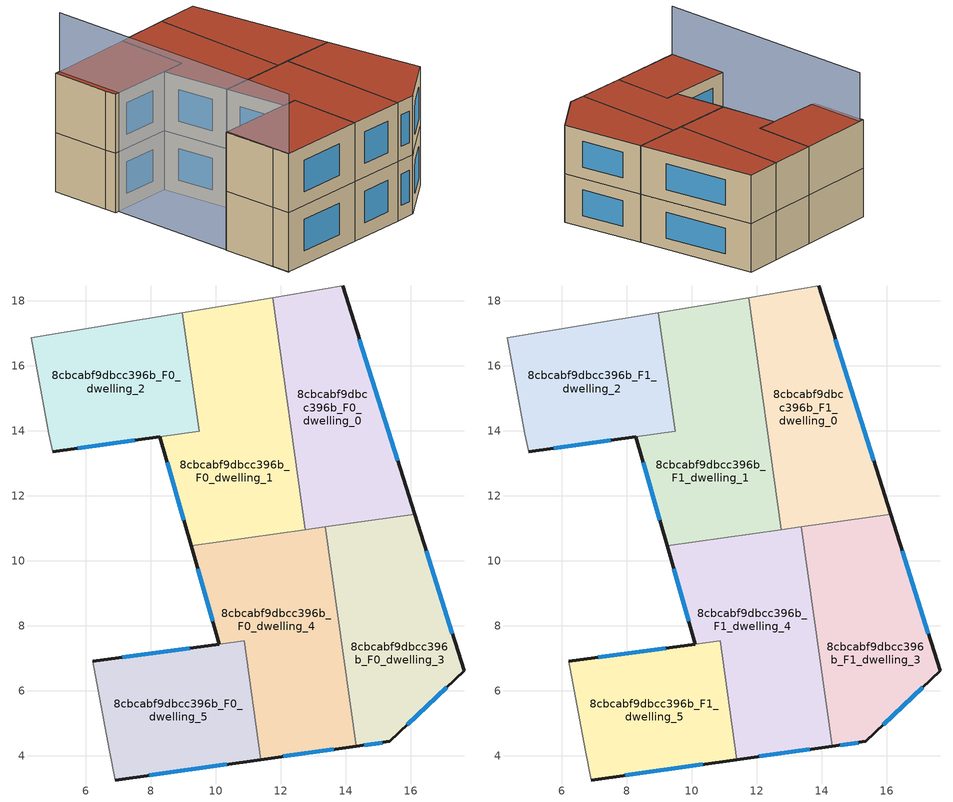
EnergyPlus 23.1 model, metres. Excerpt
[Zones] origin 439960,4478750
8cbcabf9dbcc396b_F0_dwelling_0
 floor ground (EU_floor_Construction): 13.9,18.45 16.12,11.43 12.76,10.96 11.75,18.1 z0
 wall outside (EU_wall_Construction): 16.12,11.43 13.9,18.45 z0:3
 wall adiabatic (EU_wall_Construction): 13.9,18.45 11.75,18.1 z0:3
 wall to 8cbcabf9dbcc396b_F0_dwelling_1 (EU_wall_Construction): 11.75,18.1 12.76,10.96 z0:3
 wall to 8cbcabf9dbcc396b_F0_dwelling_3 (EU_wall_Construction): 13.37,11.05 16.12,11.43 z0:3
 wall to 8cbcabf9dbcc396b_F0_dwelling_4 (EU_wall_Construction): 12.76,10.96 13.37,11.05 z0:3
 window (EU_Window_Construction): 15.6,13.08 14.42,16.81 z0.7:2.3
8cbcabf9dbcc396b_F0_dwelling_1
 floor ground (EU_floor_Construction): 11.75,18.1 12.76,10.96 9.24,10.47 8.29,13.81 9.49,13.98 8.98,17.63 z0
 wall outside (EU_wall_Construction): 8.29,13.81 9.24,10.47 z0:3
 wall adiabatic (EU_wall_Construction): 11.75,18.1 8.98,17.63 z0:3
 wall to 8cbcabf9dbcc396b_F0_dwelling_2 (EU_wall_Construction): 8.98,17.63 9.49,13.98 8.29,13.81 z0:3
 wall to 8cbcabf9dbcc396b_F0_dwelling_4 (EU_wall_Construction): 9.24,10.47 12.76,10.96 z0:3
 window (EU_Window_Construction): 8.51,13.03 9.02,11.25 z0.7:2.3
8cbcabf9dbcc396b_F0_dwelling_2
 floor ground (EU_floor_Construction): 8.98,17.63 9.49,13.98 8.29,13.81 4.99,13.36 4.87,13.91 4.34,16.86 z0
 wall outside (EU_wall_Construction): 4.99,13.36 8.28,13.81 z0:3
 wall adiabatic (EU_wall_Construction): 8.98,17.63 4.34,16.86 4.87,13.91 4.99,13.36 z0:3
 window (EU_Window_Construction): 5.76,13.47 7.51,13.71 z0.7:2.3
8cbcabf9dbcc396b_F0_dwelling_3
 floor ground (EU_floor_Construction): 16.12,11.43 17.64,6.62 15.36,4.44 14.33,4.3 13.37,11.05 z0
 wall outside (EU_wall_Construction): 14.33,4.3 15.36,4.44 17.64,6.62 16.12,11.43 z0:3
 wall to 8cbcabf9dbcc396b_F0_dwelling_4 (EU_wall_Construction): 13.37,11.05 14.33,4.3 z0:3
 window (EU_Window_Construction): 17.29,7.75 16.48,10.31 / 15.9,4.95 17.11,6.11 / 14.57,4.33 15.12,4.41 z0.7:2.3
8cbcabf9dbcc396b_F0_dwelling_4
 floor ground (EU_floor_Construction): 13.37,11.05 14.33,4.3 11.4,3.89 10.88,7.54 10.11,7.44 9.24,10.47 z0
 wall outside (EU_wall_Construction): 9.24,10.47 10.11,7.44 / 11.4,3.89 14.33,4.3 z0:3
 wall to 8cbcabf9dbcc396b_F0_dwelling_5 (EU_wall_Construction): 10.11,7.43 10.88,7.54 11.39,3.89 z0:3
 window (EU_Window_Construction): 9.45,9.76 9.91,8.15 / 12.08,3.98 13.64,4.2 z0.7:2.3
8cbcabf9dbcc396b_F0_dwelling_5
 floor ground (EU_floor_Construction): 10.88,7.54 11.39,3.89 6.91,3.26 6.73,4.19 6.22,6.9 z0
 wall outside (EU_wall_Construction): 6.91,3.26 11.39,3.89 / 10.11,7.43 6.22,6.9 z0:3
 wall adiabatic (EU_wall_Construction): 6.22,6.9 6.73,4.19 6.91,3.26 z0:3
 window (EU_Window_Construction): 7.96,3.4 10.34,3.74 / 9.2,7.31 7.13,7.03 z0.7:2.3
8cbcabf9dbcc396b_F1_dwelling_0
 floor to 8cbcabf9dbcc396b_F0_dwelling_0 (EU_floor_Construction): 13.9,18.45 16.12,11.43 12.76,10.96 11.75,18.1 z3
 wall outside (EU_wall_Construction): 16.12,11.43 13.9,18.45 z3:6
 wall adiabatic (EU_wall_Construction): 13.9,18.45 11.75,18.1 z3:6
 wall to 8cbcabf9dbcc396b_F1_dwelling_1 (EU_wall_Construction): 11.75,18.1 12.76,10.96 z3:6
 wall to 8cbcabf9dbcc396b_F1_dwelling_3 (EU_wall_Construction): 13.37,11.05 16.12,11.43 z3:6
 wall to 8cbcabf9dbcc396b_F1_dwelling_4 (EU_wall_Construction): 12.76,10.96 13.37,11.05 z3:6
 window (EU_Window_Construction): 15.6,13.08 14.42,16.81 z3.7:5.3
 roof outside (EU_roof_Construction): 16.12,11.43 13.9,18.45 11.75,18.1 12.76,10.96 z6
8cbcabf9dbcc396b_F1_dwelling_1
 floor to 8cbcabf9dbcc396b_F0_dwelling_1 (EU_floor_Construction): 11.75,18.1 12.76,10.96 9.24,10.47 8.29,13.81 9.49,13.98 8.98,17.63 z3
 wall outside (EU_wall_Construction): 8.29,13.81 9.24,10.47 z3:6
 wall adiabatic (EU_wall_Construction): 11.75,18.1 8.98,17.63 z3:6
 wall to 8cbcabf9dbcc396b_F1_dwelling_2 (EU_wall_Construction): 8.98,17.63 9.49,13.98 8.29,13.81 z3:6
 wall to 8cbcabf9dbcc396b_F1_dwelling_4 (EU_wall_Construction): 9.24,10.47 12.76,10.96 z3:6
 window (EU_Window_Construction): 8.51,13.03 9.02,11.25 z3.7:5.3
 roof outside (EU_roof_Construction): 12.76,10.96 11.75,18.1 8.98,17.63 9.49,13.98 8.29,13.81 9.24,10.47 z6
8cbcabf9dbcc396b_F1_dwelling_2
 floor to 8cbcabf9dbcc396b_F0_dwelling_2 (EU_floor_Construction): 8.98,17.63 9.49,13.98 4.99,13.36 4.87,13.91 4.33,16.86 z3
 wall outside (EU_wall_Construction): 4.99,13.36 8.28,13.81 z3:6
 wall adiabatic (EU_wall_Construction): 8.98,17.63 4.34,16.86 4.87,13.91 4.99,13.36 z3:6
 window (EU_Window_Construction): 5.76,13.47 7.51,13.71 z3.7:5.3
 roof outside (EU_roof_Construction): 9.49,13.98 8.98,17.63 4.34,16.86 4.87,13.91 4.99,13.36 z6
8cbcabf9dbcc396b_F1_dwelling_3
 floor to 8cbcabf9dbcc396b_F0_dwelling_3 (EU_floor_Construction): 16.12,11.43 17.64,6.62 15.36,4.44 14.32,4.3 13.37,11.05 z3
 wall outside (EU_wall_Construction): 14.33,4.3 15.36,4.44 17.64,6.62 16.12,11.43 z3:6
 wall to 8cbcabf9dbcc396b_F1_dwelling_4 (EU_wall_Construction): 13.37,11.05 14.33,4.3 z3:6
 window (EU_Window_Construction): 17.29,7.75 16.48,10.31 / 15.9,4.95 17.11,6.11 / 14.57,4.33 15.12,4.41 z3.7:5.3
 roof outside (EU_roof_Construction): 15.36,4.44 17.64,6.62 16.12,11.43 13.37,11.05 14.33,4.3 z6
8cbcabf9dbcc396b_F1_dwelling_4
 floor to 8cbcabf9dbcc396b_F0_dwelling_4 (EU_floor_Construction): 13.37,11.05 14.32,4.3 11.39,3.89 10.88,7.54 10.11,7.44 9.24,10.47 z3
 wall outside (EU_wall_Construction): 9.24,10.47 10.11,7.44 / 11.4,3.89 14.33,4.3 z3:6
 wall to 8cbcabf9dbcc396b_F1_dwelling_5 (EU_wall_Construction): 10.11,7.43 10.88,7.54 11.39,3.89 z3:6
 window (EU_Window_Construction): 9.45,9.76 9.91,8.15 / 12.08,3.98 13.64,4.2 z3.7:5.3
 roof outside (EU_roof_Construction): 14.33,4.3 13.37,11.05 9.24,10.47 10.11,7.44 10.88,7.54 11.39,3.89 z6
8cbcabf9dbcc396b_F1_dwelling_5
 floor to 8cbcabf9dbcc396b_F0_dwelling_5 (EU_floor_Construction): 10.88,7.54 11.39,3.89 6.91,3.26 6.73,4.19 6.22,6.9 z3
 wall outside (EU_wall_Construction): 6.91,3.26 11.39,3.89 / 10.11,7.43 6.22,6.9 z3:6
 wall adiabatic (EU_wall_Construction): 6.22,6.9 6.73,4.19 6.91,3.26 z3:6
 window (EU_Window_Construction): 7.96,3.4 10.34,3.74 / 9.2,7.31 7.13,7.03 z3.7:5.3
 roof outside (EU_roof_Construction): 11.39,3.89 10.88,7.54 6.22,6.9 6.73,4.19 6.91,3.26 z6
shading: 4.61,16.89 6.91,3.26 z0:9
[Building]
EU S2 Campaign: North Axis=0; Terrain=City; Solar Distribution=FullExterior
[Site:Location]
Madrid: Latitude=40.5; Longitude=-3.5; Time Zone=1; Elevation=609
[SizingPeriod:WeatherFileDays]
AnnualSizingPeriod: Begin Month=1; Begin Day of Month=1; End Month=12; End Day of Month=31; Day of Week for Start Day=Monday; Use Weather File Daylight Saving Period=No; Use Weather File Rain and Snow Indicators=No
[MATERIAL]
EU_InternalMass_Material: Roughness=MediumRough; Thickness=0.1; Conductivity=1; Density=1800; Specific Heat=900; Thermal Absorptance=0.9; Solar Absorptance=0.7; Visible Absorptance=0.7
[MATERIAL:NOMASS] Roughness=MediumRough; Thermal Absorptance=0.9; Solar Absorptance=0.7; Visible Absorptance=0.7
Name | Thermal Resistance
EU_wall_NoMass | 0.419739
EU_roof_NoMass | 0.352165
EU_floor_NoMass | 0.608284
[WINDOWMATERIAL:SIMPLEGLAZINGSYSTEM]
EU_Window_SimpleGlazing: UFactor=4.8352; Solar Heat Gain Coefficient=0.85; Visible Transmittance=0.85
[CONSTRUCTION]
EU_wall_Construction: EU_wall_NoMass
EU_roof_Construction: EU_roof_NoMass
EU_floor_Construction: EU_floor_NoMass
EU_InternalMass_Construction: EU_InternalMass_Material
EU_Window_Construction: EU_Window_SimpleGlazing
[ZONE] Type=1; Multiplier=1; Ceiling Height=autocalculate; Floor Area=autocalculate; Part of Total Floor Area=Yes
Name | Volume
8cbcabf9dbcc396b_F0_dwelling_0 | 60.5094
8cbcabf9dbcc396b_F1_dwelling_0 | 60.5101
8cbcabf9dbcc396b_F0_dwelling_1; 8cbcabf9dbcc396b_F1_dwelling_1 | 70.582
8cbcabf9dbcc396b_F0_dwelling_2 | 50.4137
8cbcabf9dbcc396b_F1_dwelling_2 | 50.4254
8cbcabf9dbcc396b_F0_dwelling_3 | 60.5039
8cbcabf9dbcc396b_F1_dwelling_3 | 60.5032
8cbcabf9dbcc396b_F0_dwelling_4 | 69.8643
8cbcabf9dbcc396b_F1_dwelling_4 | 69.8694
8cbcabf9dbcc396b_F0_dwelling_5; 8cbcabf9dbcc396b_F1_dwelling_5 | 51.1132
[INTERNALMASS] Construction=EU_InternalMass_Construction
Name | Zone or ZoneList | Surface Area
8cbcabf9dbcc396b_F0_dwelling_0_EU_InternalMass | 8cbcabf9dbcc396b_F0_dwelling_0 | 20.17
8cbcabf9dbcc396b_F0_dwelling_1_EU_InternalMass | 8cbcabf9dbcc396b_F0_dwelling_1 | 23.5285
8cbcabf9dbcc396b_F0_dwelling_2_EU_InternalMass | 8cbcabf9dbcc396b_F0_dwelling_2 | 16.8081
8cbcabf9dbcc396b_F0_dwelling_3_EU_InternalMass | 8cbcabf9dbcc396b_F0_dwelling_3 | 20.1679
8cbcabf9dbcc396b_F0_dwelling_4_EU_InternalMass | 8cbcabf9dbcc396b_F0_dwelling_4 | 23.2921
8cbcabf9dbcc396b_F0_dwelling_5_EU_InternalMass | 8cbcabf9dbcc396b_F0_dwelling_5 | 17.0471
8cbcabf9dbcc396b_F1_dwelling_0_EU_InternalMass | 8cbcabf9dbcc396b_F1_dwelling_0 | 20.17
8cbcabf9dbcc396b_F1_dwelling_1_EU_InternalMass | 8cbcabf9dbcc396b_F1_dwelling_1 | 23.5285
8cbcabf9dbcc396b_F1_dwelling_2_EU_InternalMass | 8cbcabf9dbcc396b_F1_dwelling_2 | 16.8081
8cbcabf9dbcc396b_F1_dwelling_3_EU_InternalMass | 8cbcabf9dbcc396b_F1_dwelling_3 | 20.1679
8cbcabf9dbcc396b_F1_dwelling_4_EU_InternalMass | 8cbcabf9dbcc396b_F1_dwelling_4 | 23.2921
8cbcabf9dbcc396b_F1_dwelling_5_EU_InternalMass | 8cbcabf9dbcc396b_F1_dwelling_5 | 17.0471
[OTHEREQUIPMENT] Fuel Type=Electricity; Design Level Calculation Method=Watts/Area; Power per Zone Floor Area=1; Fraction Latent=0; Fraction Radiant=0; Fraction Lost=0; Carbon Dioxide Generation Rate=0; EndUse Subcategory=EU_Step8_InternalGains
Name | Zone or ZoneList or Space or SpaceList | Schedule
EU_Step8_InternalGain_8cbcabf9dbcc396b_F0_dwelling_0_f000 | 8cbcabf9dbcc396b_F0_dwelling_0 | EU_Step8_GainSchedule_8cbcabf9dbcc396b_F0_dwelling_0_f000
EU_Step8_InternalGain_8cbcabf9dbcc396b_F0_dwelling_1_f000 | 8cbcabf9dbcc396b_F0_dwelling_1 | EU_Step8_GainSchedule_8cbcabf9dbcc396b_F0_dwelling_1_f000
EU_Step8_InternalGain_8cbcabf9dbcc396b_F0_dwelling_2_f000 | 8cbcabf9dbcc396b_F0_dwelling_2 | EU_Step8_GainSchedule_8cbcabf9dbcc396b_F0_dwelling_2_f000
EU_Step8_InternalGain_8cbcabf9dbcc396b_F0_dwelling_3_f000 | 8cbcabf9dbcc396b_F0_dwelling_3 | EU_Step8_GainSchedule_8cbcabf9dbcc396b_F0_dwelling_3_f000
EU_Step8_InternalGain_8cbcabf9dbcc396b_F0_dwelling_4_f000 | 8cbcabf9dbcc396b_F0_dwelling_4 | EU_Step8_GainSchedule_8cbcabf9dbcc396b_F0_dwelling_4_f000
EU_Step8_InternalGain_8cbcabf9dbcc396b_F0_dwelling_5_f000 | 8cbcabf9dbcc396b_F0_dwelling_5 | EU_Step8_GainSchedule_8cbcabf9dbcc396b_F0_dwelling_5_f000
EU_Step8_InternalGain_8cbcabf9dbcc396b_F1_dwelling_0_f000 | 8cbcabf9dbcc396b_F1_dwelling_0 | EU_Step8_GainSchedule_8cbcabf9dbcc396b_F1_dwelling_0_f000
EU_Step8_InternalGain_8cbcabf9dbcc396b_F1_dwelling_1_f000 | 8cbcabf9dbcc396b_F1_dwelling_1 | EU_Step8_GainSchedule_8cbcabf9dbcc396b_F1_dwelling_1_f000
EU_Step8_InternalGain_8cbcabf9dbcc396b_F1_dwelling_2_f000 | 8cbcabf9dbcc396b_F1_dwelling_2 | EU_Step8_GainSchedule_8cbcabf9dbcc396b_F1_dwelling_2_f000
EU_Step8_InternalGain_8cbcabf9dbcc396b_F1_dwelling_3_f000 | 8cbcabf9dbcc396b_F1_dwelling_3 | EU_Step8_GainSchedule_8cbcabf9dbcc396b_F1_dwelling_3_f000
EU_Step8_InternalGain_8cbcabf9dbcc396b_F1_dwelling_4_f000 | 8cbcabf9dbcc396b_F1_dwelling_4 | EU_Step8_GainSchedule_8cbcabf9dbcc396b_F1_dwelling_4_f000
EU_Step8_InternalGain_8cbcabf9dbcc396b_F1_dwelling_5_f000 | 8cbcabf9dbcc396b_F1_dwelling_5 | EU_Step8_GainSchedule_8cbcabf9dbcc396b_F1_dwelling_5_f000
[ZONEVENTILATION:DESIGNFLOWRATE] Schedule=EU_AlwaysOn; Design Flow Rate Calculation Method=AirChanges/Hour; Air Changes per Hour=0.703302; Ventilation Type=Natural; Fan Pressure Rise=0; Fan Total Efficiency=1; Constant Term Coefficient=1; Temperature Term Coefficient=0; Velocity Term Coefficient=0; Velocity Squared Term Coefficient=0; Minimum Indoor Temperature=-100; Maximum Indoor Temperature=100; Delta Temperature=-100; Minimum Outdoor Temperature=-100; Maximum Outdoor Temperature=100; Maximum Wind Speed=40
Name | Zone or ZoneList or Space or SpaceList
EU_ConstantAir_8cbcabf9dbcc396b_F0_dwelling_0 | 8cbcabf9dbcc396b_F0_dwelling_0
EU_ConstantAir_8cbcabf9dbcc396b_F0_dwelling_1 | 8cbcabf9dbcc396b_F0_dwelling_1
EU_ConstantAir_8cbcabf9dbcc396b_F0_dwelling_2 | 8cbcabf9dbcc396b_F0_dwelling_2
EU_ConstantAir_8cbcabf9dbcc396b_F0_dwelling_3 | 8cbcabf9dbcc396b_F0_dwelling_3
EU_ConstantAir_8cbcabf9dbcc396b_F0_dwelling_4 | 8cbcabf9dbcc396b_F0_dwelling_4
EU_ConstantAir_8cbcabf9dbcc396b_F0_dwelling_5 | 8cbcabf9dbcc396b_F0_dwelling_5
EU_ConstantAir_8cbcabf9dbcc396b_F1_dwelling_0 | 8cbcabf9dbcc396b_F1_dwelling_0
EU_ConstantAir_8cbcabf9dbcc396b_F1_dwelling_1 | 8cbcabf9dbcc396b_F1_dwelling_1
EU_ConstantAir_8cbcabf9dbcc396b_F1_dwelling_2 | 8cbcabf9dbcc396b_F1_dwelling_2
EU_ConstantAir_8cbcabf9dbcc396b_F1_dwelling_3 | 8cbcabf9dbcc396b_F1_dwelling_3
EU_ConstantAir_8cbcabf9dbcc396b_F1_dwelling_4 | 8cbcabf9dbcc396b_F1_dwelling_4
EU_ConstantAir_8cbcabf9dbcc396b_F1_dwelling_5 | 8cbcabf9dbcc396b_F1_dwelling_5
[HVACTEMPLATE:THERMOSTAT] Constant Heating Setpoint=20; Constant Cooling Setpoint=50
EU_HeatOnly_8cbcabf9dbcc396b_F0_dwelling_0; EU_HeatOnly_8cbcabf9dbcc396b_F0_dwelling_1; EU_HeatOnly_8cbcabf9dbcc396b_F0_dwelling_2; EU_HeatOnly_8cbcabf9dbcc396b_F0_dwelling_3; EU_HeatOnly_8cbcabf9dbcc396b_F0_dwelling_4; EU_HeatOnly_8cbcabf9dbcc396b_F0_dwelling_5; EU_HeatOnly_8cbcabf9dbcc396b_F1_dwelling_0; EU_HeatOnly_8cbcabf9dbcc396b_F1_dwelling_1; EU_HeatOnly_8cbcabf9dbcc396b_F1_dwelling_2; EU_HeatOnly_8cbcabf9dbcc396b_F1_dwelling_3; EU_HeatOnly_8cbcabf9dbcc396b_F1_dwelling_4; EU_HeatOnly_8cbcabf9dbcc396b_F1_dwelling_5
[HVACTEMPLATE:ZONE:IDEALLOADSAIRSYSTEM] System Availability Schedule=EU_AlwaysOn; Maximum Heating Supply Air Temperature=50; Minimum Cooling Supply Air Temperature=13; Maximum Heating Supply Air Humidity Ratio=0.0156; Minimum Cooling Supply Air Humidity Ratio=0.0077; Heating Limit=NoLimit; Cooling Limit=NoLimit; Heating Availability Schedule=EU_AlwaysOn; Cooling Availability Schedule=EU_CoolingOff; Dehumidification Control Type=ConstantSensibleHeatRatio; Cooling Sensible Heat Ratio=0.7; Dehumidification Setpoint=60; Humidification Control Type=None; Humidification Setpoint=30; Outdoor Air Method=None; Outdoor Air Flow Rate per Person=0.00944; Outdoor Air Flow Rate per Zone Floor Area=0; Outdoor Air Flow Rate per Zone=0; Demand Controlled Ventilation Type=None; Outdoor Air Economizer Type=NoEconomizer; Heat Recovery Type=None; Sensible Heat Recovery Effectiveness=0.7; Latent Heat Recovery Effectiveness=0.65
Name | Template Thermostat
8cbcabf9dbcc396b_F0_dwelling_0 | EU_HeatOnly_8cbcabf9dbcc396b_F0_dwelling_0
8cbcabf9dbcc396b_F0_dwelling_1 | EU_HeatOnly_8cbcabf9dbcc396b_F0_dwelling_1
8cbcabf9dbcc396b_F0_dwelling_2 | EU_HeatOnly_8cbcabf9dbcc396b_F0_dwelling_2
8cbcabf9dbcc396b_F0_dwelling_3 | EU_HeatOnly_8cbcabf9dbcc396b_F0_dwelling_3
8cbcabf9dbcc396b_F0_dwelling_4 | EU_HeatOnly_8cbcabf9dbcc396b_F0_dwelling_4
8cbcabf9dbcc396b_F0_dwelling_5 | EU_HeatOnly_8cbcabf9dbcc396b_F0_dwelling_5
8cbcabf9dbcc396b_F1_dwelling_0 | EU_HeatOnly_8cbcabf9dbcc396b_F1_dwelling_0
8cbcabf9dbcc396b_F1_dwelling_1 | EU_HeatOnly_8cbcabf9dbcc396b_F1_dwelling_1
8cbcabf9dbcc396b_F1_dwelling_2 | EU_HeatOnly_8cbcabf9dbcc396b_F1_dwelling_2
8cbcabf9dbcc396b_F1_dwelling_3 | EU_HeatOnly_8cbcabf9dbcc396b_F1_dwelling_3
8cbcabf9dbcc396b_F1_dwelling_4 | EU_HeatOnly_8cbcabf9dbcc396b_F1_dwelling_4
8cbcabf9dbcc396b_F1_dwelling_5 | EU_HeatOnly_8cbcabf9dbcc396b_F1_dwelling_5
[SIZING:ZONE] Zone Cooling Design Supply Air Temperature Input Method=SupplyAirTemperature; Zone Cooling Design Supply Air Temperature=13; Zone Heating Design Supply Air Temperature Input Method=SupplyAirTemperature; Zone Heating Design Supply Air Temperature=50; Zone Cooling Design Supply Air Humidity Ratio=0.008; Zone Heating Design Supply Air Humidity Ratio=0.008; Cooling Design Air Flow Method=DesignDay; Cooling Design Air Flow Rate=0; Cooling Minimum Air Flow per Zone Floor Area=0.000762; Cooling Minimum Air Flow=0; Cooling Minimum Air Flow Fraction=0.2; Heating Design Air Flow Method=DesignDay; Heating Design Air Flow Rate=0; Heating Maximum Air Flow per Zone Floor Area=0.002032; Heating Maximum Air Flow=0.141576; Heating Maximum Air Flow Fraction=0.3; Account for Dedicated Outdoor Air System=No; Dedicated Outdoor Air System Control Strategy=NeutralSupplyAir; Dedicated Outdoor Air Low Setpoint Temperature for Design=autosize; Dedicated Outdoor Air High Setpoint Temperature for Design=autosize; Zone Load Sizing Method=Sensible Load Only No Latent Load; Zone Latent Cooling Design Supply Air Humidity Ratio Input Method=HumidityRatioDifference; Zone Cooling Design Supply Air Humidity Ratio Difference=0.005; Zone Latent Heating Design Supply Air Humidity Ratio Input Method=HumidityRatioDifference; Zone Humidification Design Supply Air Humidity Ratio Difference=0.005
8cbcabf9dbcc396b_F0_dwelling_0; 8cbcabf9dbcc396b_F0_dwelling_1; 8cbcabf9dbcc396b_F0_dwelling_2; 8cbcabf9dbcc396b_F0_dwelling_3; 8cbcabf9dbcc396b_F0_dwelling_4; 8cbcabf9dbcc396b_F0_dwelling_5; 8cbcabf9dbcc396b_F1_dwelling_0; 8cbcabf9dbcc396b_F1_dwelling_1; 8cbcabf9dbcc396b_F1_dwelling_2; 8cbcabf9dbcc396b_F1_dwelling_3; 8cbcabf9dbcc396b_F1_dwelling_4; 8cbcabf9dbcc396b_F1_dwelling_5
[SCHEDULE:CONSTANT]
Name | Hourly Value
EU_AlwaysOn | 1
EU_CoolingOff | 0
[SCHEDULE:FILE] Column Number=1; Rows to Skip at Top=0; Number of Hours of Data=8760; Column Separator=Comma; Interpolate to Timestep=No; Minutes per Item=60; Adjust Schedule for Daylight Savings=Yes
Name | File
EU_Step8_GainSchedule_8cbcabf9dbcc396b_F0_dwelling_0_f000 | ../../schedules/8cbcabf9dbcc396b/8cbcabf9dbcc396b_F0_dwelling_0_f000_gain.csv
EU_Step8_GainSchedule_8cbcabf9dbcc396b_F0_dwelling_1_f000 | ../../schedules/8cbcabf9dbcc396b/8cbcabf9dbcc396b_F0_dwelling_1_f000_gain.csv
EU_Step8_GainSchedule_8cbcabf9dbcc396b_F0_dwelling_2_f000 | ../../schedules/8cbcabf9dbcc396b/8cbcabf9dbcc396b_F0_dwelling_2_f000_gain.csv
EU_Step8_GainSchedule_8cbcabf9dbcc396b_F0_dwelling_3_f000 | ../../schedules/8cbcabf9dbcc396b/8cbcabf9dbcc396b_F0_dwelling_3_f000_gain.csv
EU_Step8_GainSchedule_8cbcabf9dbcc396b_F0_dwelling_4_f000 | ../../schedules/8cbcabf9dbcc396b/8cbcabf9dbcc396b_F0_dwelling_4_f000_gain.csv
EU_Step8_GainSchedule_8cbcabf9dbcc396b_F0_dwelling_5_f000 | ../../schedules/8cbcabf9dbcc396b/8cbcabf9dbcc396b_F0_dwelling_5_f000_gain.csv
EU_Step8_GainSchedule_8cbcabf9dbcc396b_F1_dwelling_0_f000 | ../../schedules/8cbcabf9dbcc396b/8cbcabf9dbcc396b_F1_dwelling_0_f000_gain.csv
EU_Step8_GainSchedule_8cbcabf9dbcc396b_F1_dwelling_1_f000 | ../../schedules/8cbcabf9dbcc396b/8cbcabf9dbcc396b_F1_dwelling_1_f000_gain.csv
EU_Step8_GainSchedule_8cbcabf9dbcc396b_F1_dwelling_2_f000 | ../../schedules/8cbcabf9dbcc396b/8cbcabf9dbcc396b_F1_dwelling_2_f000_gain.csv
EU_Step8_GainSchedule_8cbcabf9dbcc396b_F1_dwelling_3_f000 | ../../schedules/8cbcabf9dbcc396b/8cbcabf9dbcc396b_F1_dwelling_3_f000_gain.csv
EU_Step8_GainSchedule_8cbcabf9dbcc396b_F1_dwelling_4_f000 | ../../schedules/8cbcabf9dbcc396b/8cbcabf9dbcc396b_F1_dwelling_4_f000_gain.csv
EU_Step8_GainSchedule_8cbcabf9dbcc396b_F1_dwelling_5_f000 | ../../schedules/8cbcabf9dbcc396b/8cbcabf9dbcc396b_F1_dwelling_5_f000_gain.csv
